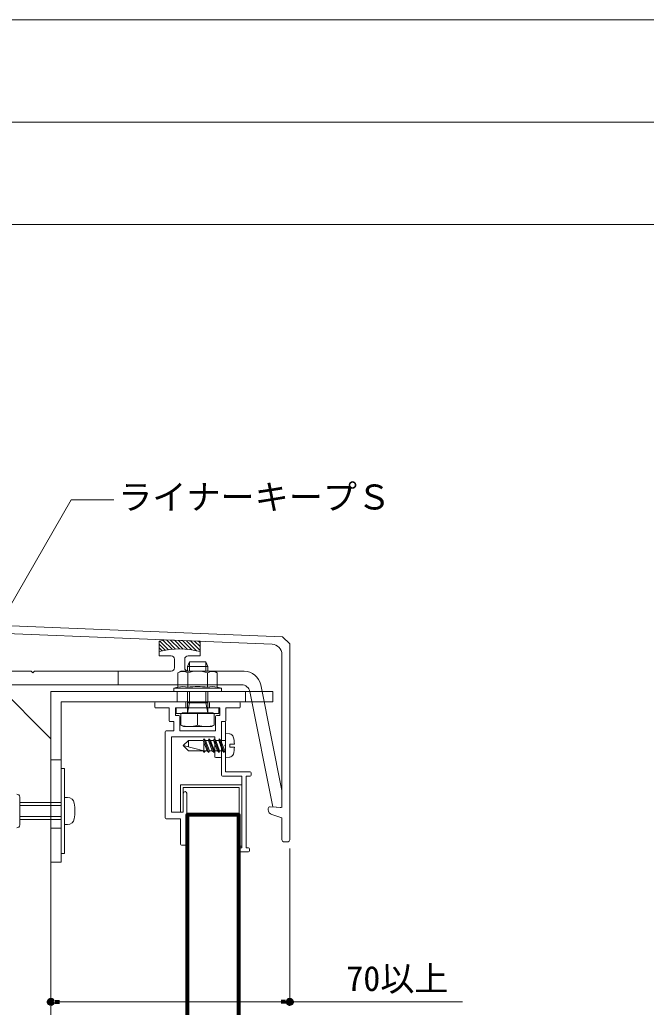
# Model space of a CAD drawing. Units: millimetres, scale not verified. Extents: x -690 to 690, y -477 to 478.
# Drawn here: x 248.9 to 432.5, y 188 to 477.6 of the extents above; entities that cross this region are included whole.
import ezdxf
from ezdxf.enums import TextEntityAlignment as Align

# ---------------------------------------------------------------- set-up
doc = ezdxf.new("R2010")
doc.units = ezdxf.units.MM
doc.header["$LTSCALE"] = 2
doc.linetypes.add('USER1', pattern=[9.525, 6.35, -3.175])
for name, color, linetype, lineweight in [('0-0_0', 7, 'Continuous', 80), ('0-1_WAKU', 7, 'Continuous', 18), ('0-4_BOUSUI', 1, 'Continuous', 18), ('0-5_MOJI', 7, 'Continuous', 18), ('0-7_KASAGI', 150, 'Continuous', 18), ('0-8_sunpo', 7, 'Continuous', 18), ('0-9_KANAMONO_SCREW', 4, 'Continuous', 18), ('0-A_KANAMONO', 4, 'Continuous', 18), ('0-B_BUHIN', 7, 'Continuous', 80)]:
    doc.layers.add(name, color=color, linetype=linetype, lineweight=lineweight)
doc.styles.add('ＭＳ ゴシック', font='')
doc.styles.get('ＭＳ ゴシック').set_extended_font_data('MS Gothic')

# ---------------------------------------------------------------- blocks, each defined once
blk = doc.blocks.new('_Dot')
at = {"layer": '0-0_0'}
for p, q in [((-0.5, 0), (-1, 0)), ((0.25, 0), (-0.25, 0))]:
    blk.add_line(p, q, dxfattribs=at)
blk.add_circle((0, 0), 0.25, dxfattribs=at)

msp = doc.modelspace()

# ---------------------------------------------------------------- linework, layer by layer
at = {"layer": '0-0_0', "lineweight": 18}
msp.add_line((-689.991, 447.556), (690.009, 447.556), dxfattribs=at)
at = {"layer": '0-1_WAKU'}
for points in [[(-689.991, -477.444), (690.009, -477.444), (690.009, 477.556), (-689.991, 477.556)], [(690.009, 417.556), (-689.991, 417.556), (-689.991, 477.556), (690.009, 477.556)]]:
    msp.add_lwpolyline(points, close=True, dxfattribs=at)
at = {"layer": '0-4_BOUSUI'}
msp.add_lwpolyline([(690.009, -217.444), (301.649, -217.444), (258.009, -173.805), (258.009, 266.698), (242.151, 282.556), (101.669, 282.556)], dxfattribs=at)
at = {"layer": '0-5_MOJI'}
for p, q in [((242.744, 299.994), (263.971, 336.76)), ((263.971, 336.76), (276.471, 336.76))]:
    msp.add_line(p, q, dxfattribs=at)
at = {"layer": '0-7_KASAGI'}
for p, q in [((292.499, 292.849), (289.962, 295.386)), ((293.512, 292.959), (290.885, 295.586)), ((294.564, 293.029), (291.883, 295.71)), ((295.66, 293.055), (293.052, 295.663)), ((296.807, 293.031), (294.222, 295.616)), ((298.011, 292.949), (295.392, 295.569)), ((299.285, 292.799), (296.561, 295.522)), ((300.642, 292.564), (297.731, 295.475)), ((301.709, 292.619), (298.901, 295.427)), ((301.709, 293.742), (300.071, 295.38)), ((289.709, 292.325), (289.709, 295.325)), ((291.523, 292.703), (289.709, 294.516)), ((290.579, 292.524), (289.709, 293.394)), ((301.709, 294.864), (301.24, 295.333)), ((294.209, 287.556), (294.209, 290.056)), ((297.209, 290.056), (297.209, 287.556)), ((277.709, 286.556), (277.709, 282.556)), ((298.209, 286.556), (314.61, 286.556)), ((313.89, 282.556), (108.064, 282.556)), ((321.709, 246.299), (321.709, 245.93)), ((326.209, 236.556), (327.509, 236.556))]:
    msp.add_line(p, q, dxfattribs=at)
for points in [[(325.925, 296.64), (80.009, 306.556), (78.009, 308.556), (78.009, 316.556), (60.509, 316.556), (60.509, 319.556), (59.009, 319.556), (59.009, 314.256), (62.409, 314.256), (62.409, 306.256), (63.782, 306.256)], [(65.124, 307.085), (66.209, 309.256), (64.709, 309.256), (64.709, 314.256), (75.709, 314.256), (75.709, 307.603), (79.018, 304.294), (322.83, 294.462)], [(291.63, 295.721), (301.709, 295.314), (301.709, 292.325)], [(328.009, 237.056), (328.009, 294.556), (325.925, 296.64)], [(293.209, 291.056), (289.709, 291.056), (289.709, 292.325)], [(301.709, 292.325), (301.709, 291.056), (298.209, 291.056)], [(325.709, 291.465), (325.709, 246.556), (322.244, 246.798)], [(205.209, 286.556), (252.209, 286.556), (252.709, 286.056), (253.209, 286.556), (293.209, 286.556)], [(319.513, 282.536), (325.709, 251.556), (325.709, 247.092)], [(325.174, 246.593), (323.103, 246.738), (316.342, 280.546)], [(322.752, 244.502), (325.709, 243.556), (325.709, 237.056)]]:
    msp.add_lwpolyline(points, dxfattribs=at)
for centre, radius, start, end in [((295.709, 271.056), 25, 99.38996, 103.88654), ((295.709, 268.056), 25, 76.11346, 103.88654), ((322.709, 291.465), 3, 0, 87.69094), ((293.209, 290.056), 1, 0, 90), ((298.209, 290.056), 1, 90, 180), ((293.209, 287.556), 1, 270, 0), ((298.209, 287.556), 1, 180, 270), ((314.61, 281.556), 5, 11.30993, 90), ((313.89, 280.056), 2.5, 11.30993, 90), ((322.209, 246.299), 0.5, 86, 180), ((325.209, 247.092), 0.5, 266, 0), ((323.209, 245.93), 1.5, 180, 252.25913), ((326.209, 237.056), 0.5, 180, 270), ((327.509, 237.056), 0.5, 270, 0)]:
    msp.add_arc(centre, radius, start, end, dxfattribs=at)
at = {"layer": '0-8_sunpo'}
for p, q in [((258.009, 234.556), (258.009, 189.575)), ((328.009, 234.556), (328.009, 189.575)), ((325.509, 189.575), (260.509, 189.575)), ((378.62, 189.575), (328.009, 189.575))]:
    msp.add_line(p, q, dxfattribs=at)
at = {"layer": '0-9_KANAMONO_SCREW'}
for p, q in [((298.009, 287.906), (298.622, 289.306)), ((304.009, 287.906), (298.009, 287.906)), ((298.009, 287.906), (298.009, 286.556)), ((303.396, 289.306), (298.622, 289.306)), ((298.622, 289.306), (298.622, 286.556)), ((303.396, 289.306), (303.396, 286.556)), ((304.009, 287.906), (303.396, 289.306)), ((304.009, 287.906), (304.009, 286.556)), ((298.009, 280.556), (298.009, 274.306)), ((298.622, 280.556), (298.622, 277.306)), ((303.396, 280.556), (303.396, 277.306)), ((304.009, 280.556), (304.009, 274.306)), ((304.009, 277.306), (298.009, 277.306)), ((298.009, 274.306), (298.622, 277.306)), ((304.009, 274.306), (303.396, 277.306)), ((296.469, 274.206), (296.469, 274.156)), ((305.449, 274.306), (296.569, 274.306)), ((301.009, 270.742), (301.009, 274.156)), ((305.549, 274.206), (305.549, 274.156)), ((248.859, 241.456), (248.859, 249.656)), ((248.859, 248.056), (261.009, 248.056)), ((248.859, 247.156), (261.009, 247.156)), ((248.859, 243.956), (261.009, 243.956)), ((248.859, 243.056), (261.009, 243.056))]:
    msp.add_line(p, q, dxfattribs=at)
for points in [[(307.259, 274.156), (294.759, 274.156), (294.759, 275.756), (307.259, 275.756)], [(305.899, 270.742), (305.143, 270.306), (296.876, 270.306), (296.119, 270.742), (296.119, 274.156), (305.899, 274.156)], [(261.009, 258.056), (261.009, 233.056), (262.009, 233.056), (262.009, 258.056)]]:
    msp.add_lwpolyline(points, close=True, dxfattribs=at)
msp.add_lwpolyline([(262.868, 241.556), (262.009, 241.556), (262.009, 249.556), (262.868, 249.556)], dxfattribs=at)
for centre, radius, start, end in [((296.569, 274.206), 0.1, 90, 180), ((305.449, 274.206), 0.1, 0, 90), ((298.564, 277.368), 7.062, 249.74384, 290.25616), ((303.454, 277.368), 7.062, 249.74384, 290.25616), ((248.009, 249.656), 0.85, 360, 90), ((262.868, 247.556), 2, 8.06815, 90), ((248.759, 245.556), 16.25, 351.93185, 8.06815), ((262.868, 243.556), 2, 270, 351.93185), ((248.009, 241.456), 0.85, 270, 0)]:
    msp.add_arc(centre, radius, start, end, dxfattribs=at)
at = {"layer": '0-A_KANAMONO'}
for p, q in [((298.122, 286.051), (298.122, 281.862)), ((303.896, 286.051), (303.896, 281.862)), ((295.236, 281.862), (294.009, 281.556)), ((294.009, 281.556), (308.009, 281.556)), ((294.009, 281.556), (294.009, 280.556)), ((306.783, 281.862), (308.009, 281.556)), ((308.009, 281.556), (308.009, 280.556)), ((294.009, 280.556), (308.009, 280.556)), ((288.509, 277.256), (288.509, 276.056)), ((297.209, 277.556), (288.809, 277.556)), ((297.509, 276.056), (297.509, 277.256)), ((304.509, 277.256), (304.509, 276.056)), ((313.209, 277.556), (304.809, 277.556)), ((313.509, 276.056), (313.509, 277.256)), ((308.009, 265.056), (308.009, 271.456)), ((308.309, 271.756), (308.909, 271.756)), ((291.509, 268.756), (291.509, 243.556)), ((304.309, 262.727), (302.809, 266.727)), ((305.809, 262.727), (304.309, 266.727)), ((307.309, 262.727), (305.809, 266.727)), ((305.809, 266.727), (306.317, 266.227)), ((307.176, 266.227), (307.309, 266.727)), ((307.309, 266.727), (307.817, 266.227)), ((308.809, 262.727), (307.309, 266.727)), ((309.209, 261.212), (309.209, 268.299)), ((310.409, 268.192), (309.209, 268.299)), ((302.809, 263.227), (296.809, 264.727)), ((302.676, 266.227), (298.309, 266.227)), ((298.309, 266.227), (298.309, 264.352)), ((302.809, 263.227), (302.809, 265.872)), ((304.122, 266.227), (303.317, 266.227)), ((304.817, 266.227), (305.942, 263.227)), ((305.676, 266.227), (304.817, 266.227)), ((307.176, 266.227), (306.317, 266.227)), ((308.301, 263.227), (307.176, 266.227)), ((310.409, 265.111), (311.801, 265.111)), ((310.409, 264.311), (310.409, 265.111)), ((311.801, 264.311), (310.409, 264.311)), ((298.309, 263.227), (302.809, 263.227)), ((303.801, 263.227), (302.809, 263.227)), ((305.301, 263.227), (304.442, 263.227)), ((305.809, 262.727), (305.301, 263.227)), ((306.309, 261.256), (307.709, 261.256)), ((308.301, 263.227), (307.442, 263.227)), ((308.809, 262.727), (308.301, 263.227)), ((310.409, 261.317), (309.209, 261.212)), ((316.709, 256.756), (316.709, 256.056)), ((297.809, 235.856), (297.809, 250.756)), ((296.309, 235.556), (297.509, 235.556)), ((313.009, 233.856), (313.009, 234.456)), ((315.909, 233.556), (313.309, 233.556)), ((316.209, 234.456), (316.209, 233.856))]:
    msp.add_line(p, q, dxfattribs=at)
at = {"layer": '0-A_KANAMONO', "linetype": 'USER1'}
for p, q in [((295.009, 280.556), (295.009, 277.556)), ((315.009, 280.556), (315.009, 277.556)), ((258.009, 260.556), (261.009, 260.556)), ((258.009, 240.556), (261.009, 240.556))]:
    msp.add_line(p, q, dxfattribs=at)
at = {"layer": '0-A_KANAMONO'}
for points in [[(306.783, 281.862), (306.783, 286.051), (305.909, 286.556), (296.109, 286.556), (295.236, 286.051), (295.236, 281.862)], [(288.809, 275.756), (292.709, 275.756), (292.709, 272.056)], [(295.509, 273.556), (294.509, 273.556), (294.509, 275.756), (297.209, 275.756)], [(304.809, 275.756), (307.509, 275.756), (307.509, 273.556), (306.509, 273.556)], [(309.309, 272.056), (309.309, 275.756), (313.209, 275.756)], [(306.209, 273.256), (306.209, 269.056), (295.809, 269.056), (295.809, 273.256)], [(293.009, 271.756), (294.009, 271.756), (294.009, 269.056), (291.809, 269.056)], [(308.009, 256.056), (308.009, 264.456), (308.009, 265.056), (308.009, 271.756), (309.009, 271.756)], [(309.209, 271.456), (309.209, 264.956), (309.009, 264.756), (309.209, 264.556), (309.209, 257.056), (316.409, 257.056)], [(296.809, 250.756), (296.809, 245.256), (293.309, 245.256), (293.309, 267.256), (306.009, 267.256), (306.009, 261.556)], [(305.301, 263.227), (304.176, 266.227), (304.309, 266.727), (304.817, 266.227)], [(306.801, 263.227), (305.676, 266.227), (305.809, 266.727)], [(298.309, 266.227), (296.809, 264.727), (298.309, 263.227)], [(306.317, 266.227), (307.442, 263.227), (307.309, 262.727), (306.801, 263.227)], [(308.009, 261.556), (308.009, 264.456), (307.709, 264.756), (308.009, 265.056)], [(309.209, 266.227), (307.817, 266.227), (308.942, 263.227)], [(302.676, 263.227), (302.809, 262.727), (303.317, 263.227)], [(306.801, 263.227), (305.942, 263.227), (305.809, 262.727)], [(309.209, 263.227), (308.942, 263.227), (308.809, 262.727), (308.301, 263.227)], [(313.309, 234.756), (314.009, 234.756), (314.009, 255.756), (308.309, 255.756)], [(316.409, 255.756), (315.209, 255.756), (315.209, 234.756), (315.909, 234.756)], [(291.809, 243.256), (296.009, 243.256), (296.009, 235.856)]]:
    msp.add_lwpolyline(points, dxfattribs=at)
for points in [[(258.009, 230.556), (261.009, 230.556), (261.009, 277.556), (323.009, 277.556), (323.009, 280.556), (258.009, 280.556)], [(303.317, 266.227), (304.442, 263.227), (304.309, 262.727), (303.801, 263.227), (302.676, 266.227), (302.809, 266.727)], [(296.809, 252.456), (313.209, 252.456), (313.209, 235.256), (314.009, 235.256), (314.009, 253.256), (296.009, 253.256), (296.009, 245.256), (296.809, 245.256)]]:
    msp.add_lwpolyline(points, close=True, dxfattribs=at)
for centre, radius, start, end in [((296.679, 283.677), 2.779, 58.70286, 121.29714), ((301.009, 278.041), 8.514, 70.18081, 109.81919), ((305.339, 283.677), 2.779, 58.70286, 121.29714), ((296.679, 276.572), 5.483, 74.73852, 105.26148), ((301.009, 260.412), 21.644, 82.33527, 97.66473), ((305.339, 276.572), 5.483, 74.73852, 105.26148), ((288.809, 277.256), 0.3, 90, 180), ((288.809, 276.056), 0.3, 180, 270), ((297.209, 277.256), 0.3, 0, 90), ((297.209, 276.056), 0.3, 270, 360), ((304.809, 277.256), 0.3, 90, 180), ((304.809, 276.056), 0.3, 180, 270), ((313.209, 277.256), 0.3, 0, 90), ((313.209, 276.056), 0.3, 270, 360), ((295.509, 273.256), 0.3, 360, 90), ((306.509, 273.256), 0.3, 90, 180), ((293.009, 272.056), 0.3, 180, 270), ((308.309, 271.456), 0.3, 90, 180), ((308.909, 271.456), 0.3, 0, 90), ((309.009, 272.056), 0.3, 270, 0), ((291.809, 268.756), 0.3, 90, 180), ((310.229, 266.938), 1.267, 16.0257, 84.99999), ((302.476, 264.711), 9.333, 2.45629, 16.0257), ((302.476, 264.711), 9.333, 344.64208, 357.54371), ((306.309, 261.556), 0.3, 180, 270), ((307.709, 261.556), 0.3, 270, 360), ((310.254, 262.575), 1.267, 275, 344.64198), ((308.309, 256.056), 0.3, 180, 270), ((316.409, 256.756), 0.3, 360, 90), ((316.409, 256.056), 0.3, 270, 0), ((297.309, 250.756), 0.5, 0, 180), ((291.809, 243.556), 0.3, 180, 270), ((296.309, 235.856), 0.3, 180, 270), ((297.509, 235.856), 0.3, 270, 0), ((313.309, 234.456), 0.3, 90, 180), ((315.909, 234.456), 0.3, 0, 90), ((313.309, 233.856), 0.3, 180, 270), ((315.909, 233.856), 0.3, 270, 0)]:
    msp.add_arc(centre, radius, start, end, dxfattribs=at)
at = {"layer": '0-B_BUHIN'}
msp.add_lwpolyline([(313.009, -80.444), (298.009, -80.444), (298.009, 244.556), (313.009, 244.556)], close=True, dxfattribs=at)

# ---------------------------------------------------------------- block references
at = {"layer": '0-8_sunpo', "xscale": 2.5, "yscale": 2.5, "rotation": 180}
msp.add_blockref('_Dot', (258.009, 189.575), dxfattribs=at)
at = {"layer": '0-8_sunpo', "xscale": 2.5, "yscale": 2.5}
msp.add_blockref('_Dot', (328.009, 189.575), dxfattribs=at)

# ---------------------------------------------------------------- texts
at = {"layer": '0-5_MOJI', "style": 'ＭＳ ゴシック'}
msp.add_text('ライナーキープＳ', height=7.331, dxfattribs=at).set_placement((277.721, 331.76), align=Align.BOTTOM_LEFT)
at = {"layer": '0-8_sunpo', "style": 'ＭＳ ゴシック'}
msp.add_text('70以上', height=7.331, dxfattribs=at).set_placement((344.592, 190.583), align=Align.BOTTOM_LEFT)

doc.saveas('drawing.dxf')
